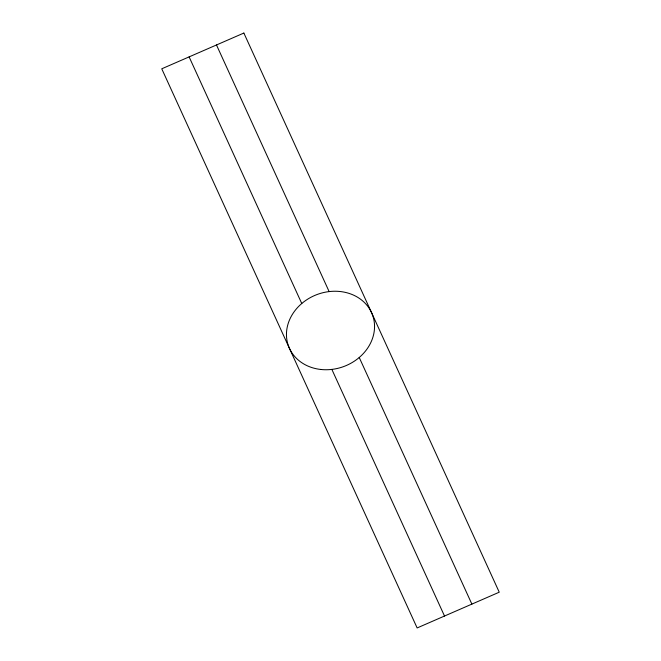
<?xml version="1.0" encoding="UTF-8"?>
<svg xmlns="http://www.w3.org/2000/svg" width="661" height="661" viewBox="0 0 661 661"><rect width="100%" height="100%" fill="white"/><g stroke="black" fill="none" stroke-linecap="round" stroke-linejoin="round"><path stroke-width="0.99" d="M216.486 44.965L329.137 291.592M359.237 357.494L471.88 604.113M189.12 56.887L301.763 303.506M331.863 369.408L444.514 616.035M243.859 33.05L161.755 68.802L417.141 627.95L499.245 592.198L243.859 33.05M320.709 369.458A44.791 38.396 -20.7 0 0 372.589 315.165A44.791 38.396 -20.7 0 0 298.202 306.878A44.791 38.396 -20.7 0 0 320.709 369.458"/></g></svg>
